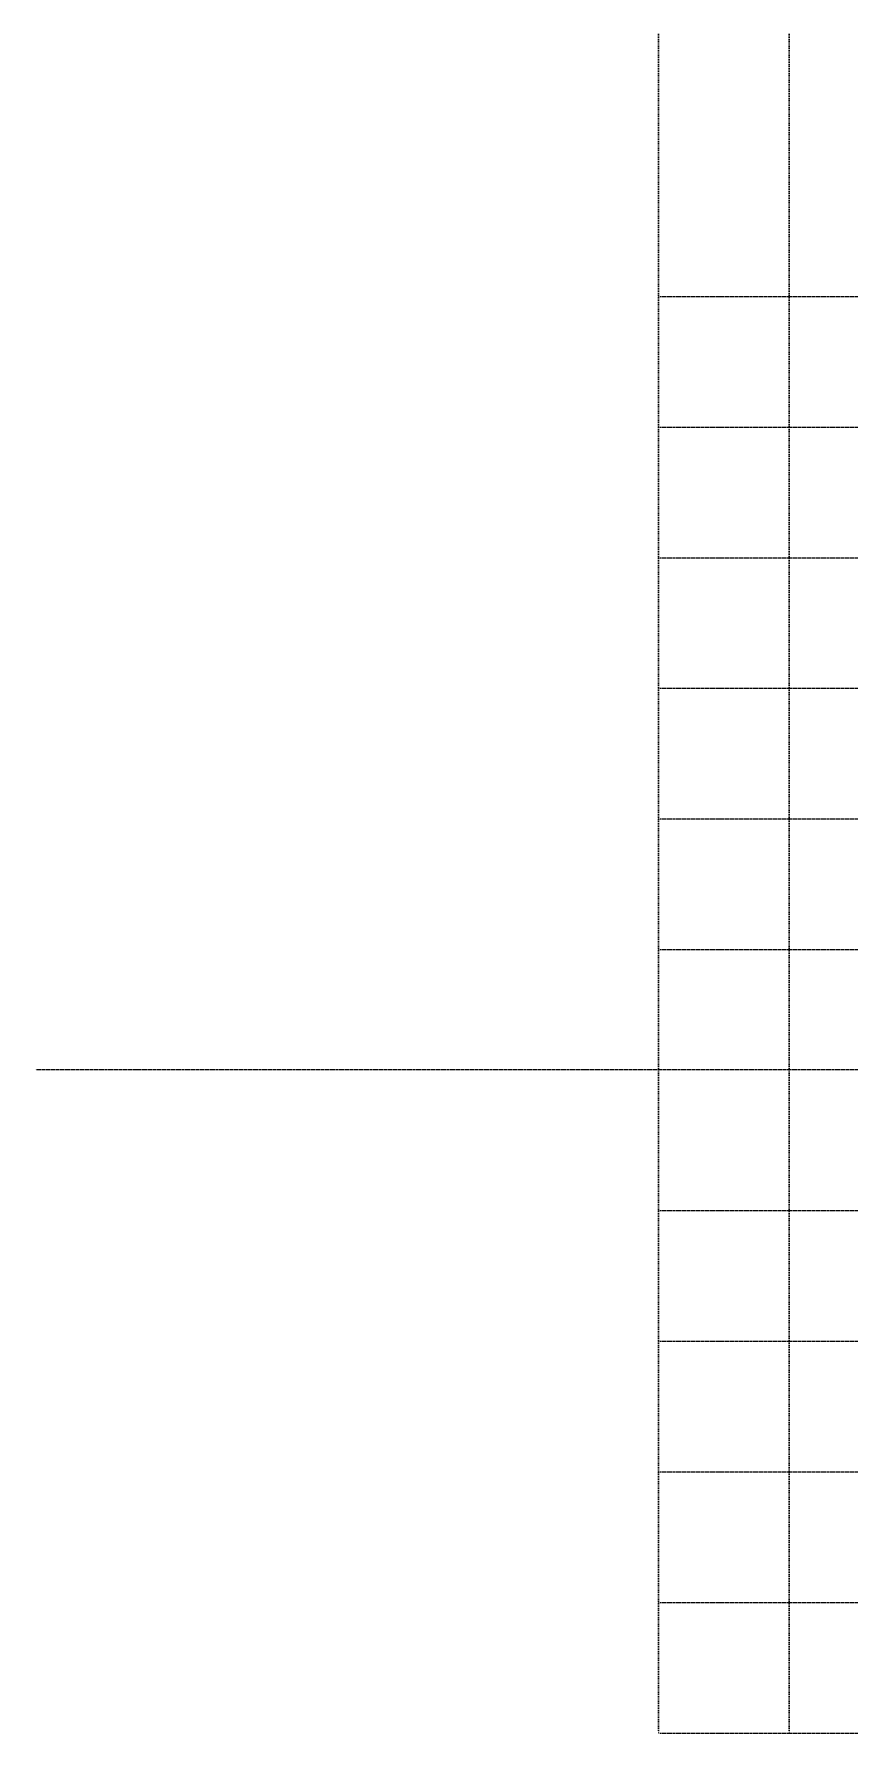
# Model space of a CAD drawing. Header units: millimetres. Extents: x 833122 to 837166, y 817400 to 818701.
# Drawn here: x 833122 to 833746, y 817400 to 818701 of the extents above; entities that cross this region are included whole.
import ezdxf

# ---------------------------------------------------------------- set-up
doc = ezdxf.new("R2010")
doc.units = ezdxf.units.MM
doc.linetypes.add('DOT', pattern=[6.35, 0, -6.35])
doc.layers.add('01-Grid', color=7, linetype='DOT', lineweight=25)

msp = doc.modelspace()

# ---------------------------------------------------------------- linework, layer by layer
at = {"layer": '01-Grid', "ltscale": 0.2}
for p, q in [((833600, 818701), (833600, 817400)), ((833700, 818701), (833700, 817400)), ((836188.1, 818500), (833600, 818500)), ((836188.1, 818400), (833600, 818400)), ((836188.1, 818300), (833600, 818300)), ((836188.1, 818200), (833600, 818200)), ((836188.1, 818100), (833600, 818100)), ((836188.1, 818000), (833600, 818000)), ((837166, 817908.2), (833122.2, 817908.2)), ((836188.1, 817800), (833600, 817800)), ((836188.1, 817700), (833600, 817700)), ((836188.1, 817600), (833600, 817600)), ((836188.1, 817500), (833600, 817500)), ((836188.1, 817400), (833600, 817400))]:
    msp.add_line(p, q, dxfattribs=at)

doc.saveas('drawing.dxf')
